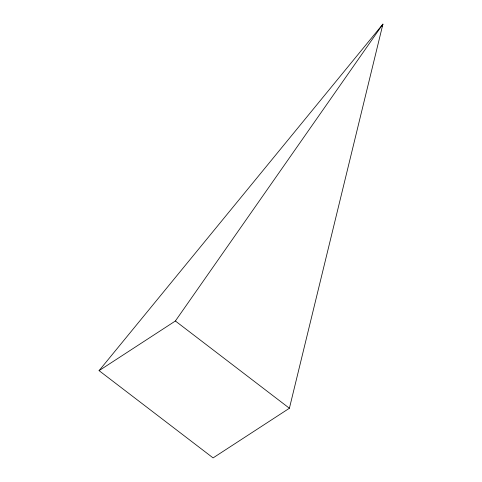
<?xml version="1.0" encoding="UTF-8"?>
<svg xmlns="http://www.w3.org/2000/svg" width="482" height="482" viewBox="0 0 482 482"><rect width="100%" height="100%" fill="white"/><g stroke="black" fill="none" stroke-linecap="round" stroke-linejoin="round"><path stroke-width="0.72" d="M289.405 408.254L382.925 24.1L99.075 370.646L213.092 457.9L289.405 408.254L175.382 321L99.075 370.646M382.106 26.203L382.925 24.1L175.382 321"/></g></svg>
